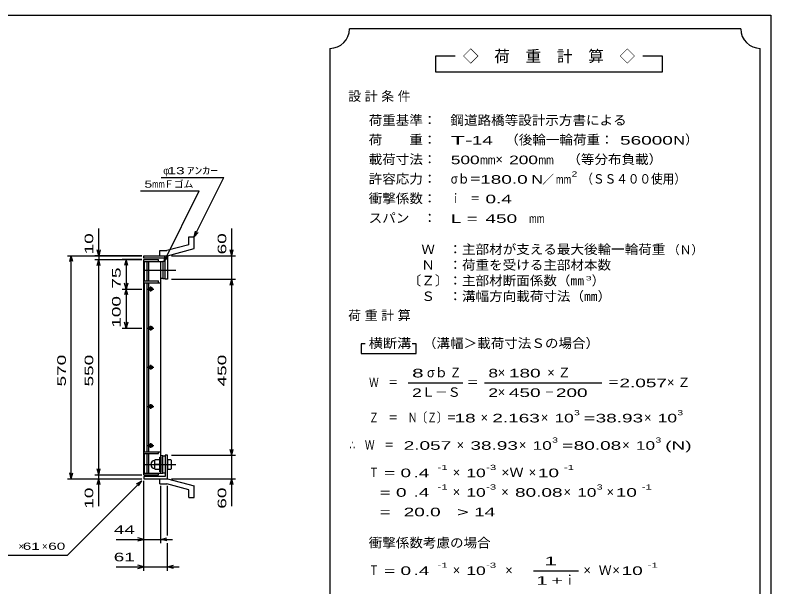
# Model space of a CAD drawing. Units: millimetres, scale not verified. Extents: x -1820 to 1731, y -1282 to 1054.
# Drawn here: x -201 to 1731, y -408 to 1054 of the extents above; entities that cross this region are included whole.
import ezdxf
from ezdxf.enums import TextEntityAlignment as Align

# ---------------------------------------------------------------- set-up
doc = ezdxf.new("R2010")
doc.units = ezdxf.units.MM
doc.header["$LTSCALE"] = 10
doc.linetypes.add('CHAIN', pattern=[18.5, 12, -1.5, 3.5, -1.5])
for name, color, linetype, lineweight in [('0_2', 150, 'Continuous', 25), ('16', 3, 'Continuous', 25), ('19', 6, 'Continuous', 25), ('22', 2, 'Continuous', 25)]:
    doc.layers.add(name, color=color, linetype=linetype, lineweight=lineweight)
doc.styles.add('ベクトル', font='')
doc.styles.get('ベクトル').set_extended_font_data('ベクトル')

msp = doc.modelspace()

# ---------------------------------------------------------------- linework, layer by layer
at = {"layer": '0_2'}
for p, q in [((-1729, 1053.5), (1731, 1053.5)), ((1731, 1053.5), (1731, -1146.5))]:
    msp.add_line(p, q, dxfattribs=at)
at = {"layer": '16'}
for p, q in [((128, 428.5), (166, 428.5)), ((128, 424), (128, 428.5)), ((166, 424), (166, 428.5)), ((128, 424), (166, 424)), ((128, -117), (128, 424)), ((128, 424), (172, 424)), ((130, 374), (130, 424)), ((137, 374), (137, 424)), ((141, 374), (141, 424)), ((172, -117), (172, 424)), ((172, 424), (177, 424)), ((177, 424), (177, 380)), ((183, 424), (177, 424)), ((183, 380), (183, 424)), ((128, 369.5), (128, 374)), ((128, 374), (166, 374)), ((128, 369.5), (172, 369.5)), ((130, -62.5), (130, 369.5)), ((137, -62.5), (137, 369.5)), ((141, -62.5), (141, 369.5)), ((166, 369.5), (166, 374)), ((177, 380), (172, 380)), ((177, 380), (183, 380)), ((138, 353.5), (154, 353.5)), ((144, 356.5), (148, 356.5)), ((144, 350.5), (148, 350.5)), ((146, 347.5), (146, 359.5)), ((138, 253.5), (154, 253.5)), ((144, 256.5), (148, 256.5)), ((146, 247.5), (146, 259.5)), ((144, 250.5), (148, 250.5)), ((144, 156.5), (148, 156.5)), ((146, 147.5), (146, 159.5)), ((138, 153.5), (154, 153.5)), ((144, 150.5), (148, 150.5)), ((146, 47.5), (146, 59.5)), ((138, 53.5), (154, 53.5)), ((144, 56.5), (148, 56.5)), ((144, 50.5), (148, 50.5)), ((138, -46.5), (154, -46.5)), ((144, -43.5), (148, -43.5)), ((144, -49.5), (148, -49.5)), ((146, -52.5), (146, -40.5)), ((128, -67), (128, -62.5)), ((128, -62.5), (172, -62.5)), ((128, -67), (166, -67)), ((130, -117), (130, -67)), ((137, -117), (137, -67)), ((141, -117), (141, -67)), ((166, -67), (166, -62.5)), ((169, -113.5), (169, -76.5)), ((169, -76.5), (172, -76.5)), ((177, -73), (172, -73)), ((172, -76.5), (172, -113.5)), ((177, -117), (177, -73)), ((177, -73), (183, -73)), ((183, -73), (183, -117)), ((158, -83), (156, -85)), ((156, -85), (156, -105)), ((156, -93), (158, -95)), ((158, -95), (156, -97)), ((167, -83), (158, -83)), ((167, -95), (158, -95)), ((169, -85), (167, -83)), ((167, -95), (169, -93)), ((169, -97), (167, -95)), ((156, -105), (158, -107)), ((158, -107), (167, -107)), ((167, -107), (169, -105)), ((172, -113.5), (169, -113.5)), ((128, -117), (166, -117)), ((128, -121.5), (128, -117)), ((128, -117), (172, -117)), ((128, -121.5), (166, -121.5)), ((166, -121.5), (166, -117)), ((172, -117), (177, -117)), ((183, -117), (177, -117))]:
    msp.add_line(p, q, dxfattribs=at)
at = {"layer": '16', "linetype": 'CHAIN'}
for p, q in [((129, 402), (210, 402)), ((129, -95), (210, -95))]:
    msp.add_line(p, q, dxfattribs=at)
at = {"layer": '16'}
for centre, radius, start, end in [((144, 353.5), 3, 90, 270), ((146, 353.5), 4, 46.6, 133.4), ((146, 353.5), 4, 226.6, 313.4), ((148, 353.5), 3, 270, 90), ((144, 253.5), 3, 90, 270), ((146, 253.5), 4, 46.6, 133.4), ((148, 253.5), 3, 270, 90), ((146, 253.5), 4, 226.6, 313.4), ((144, 153.5), 3, 90, 270), ((146, 153.5), 4, 46.6, 133.4), ((148, 153.5), 3, 270, 90), ((146, 153.5), 4, 226.6, 313.4), ((144, 53.5), 3, 90, 270), ((146, 53.5), 4, 46.6, 133.4), ((146, 53.5), 4, 226.6, 313.4), ((148, 53.5), 3, 270, 90), ((144, -46.5), 3, 90, 270), ((146, -46.5), 4, 46.6, 133.4), ((146, -46.5), 4, 226.6, 313.4), ((148, -46.5), 3, 270, 90), ((156, -95), 10, 90, 270)]:
    msp.add_arc(centre, radius, start, end, dxfattribs=at)
at = {"layer": '19'}
for p, q in [((243.61, 486.62), (256.61, 486.62)), ((243.61, 466.6), (243.61, 486.62)), ((256.61, 456.62), (256.61, 486.62)), ((243.61, 466.6), (187.28, 451.51)), ((168.99, 451.51), (187.28, 451.51)), ((168.99, 438.51), (168.99, 451.51)), ((189, 438.5), (256.61, 456.62)), ((128, 432.5), (128, 438.5)), ((128, 438.5), (189, 438.5)), ((183, 432.5), (128, 432.5)), ((169, 438.5), (189, 438.5)), ((183, 378.5), (183, 432.5)), ((189, 438.5), (189, 378.5)), ((189, 378.5), (183, 378.5)), ((189, -71.5), (183, -71.5)), ((183, -71.5), (183, -125.5)), ((189, -131.5), (189, -71.5)), ((197, -83), (189, -83)), ((189, -83), (189, -107)), ((189, -95), (197, -95)), ((199, -85), (197, -83)), ((199, -93), (197, -95)), ((197, -95), (199, -97)), ((199, -105), (199, -85)), ((189, -107), (197, -107)), ((197, -107), (199, -105)), ((128, -125.5), (128, -131.5)), ((183, -125.5), (128, -125.5)), ((128, -131.5), (189, -131.5)), ((168.99, -144.51), (168.99, -131.51)), ((169, -131.5), (189, -131.5)), ((189, -131.5), (256.61, -149.62)), ((168.99, -144.51), (187.28, -144.51)), ((243.61, -159.6), (187.28, -144.51)), ((256.61, -179.62), (256.61, -149.62)), ((243.61, -179.62), (243.61, -159.6)), ((243.61, -179.62), (256.61, -179.62))]:
    msp.add_line(p, q, dxfattribs=at)
at = {"layer": '22', "color": 4}
for p, q in [((1654, 1018.5), (654, 1018.5)), ((604, 968.5), (604, -581.5)), ((1704, -581.5), (1704, 968.5)), ((924, 948.5), (874, 948.5)), ((874, 948.5), (874, 908.5)), ((1454, 948.5), (1404, 948.5)), ((1454, 908.5), (1454, 948.5)), ((874, 908.5), (1454, 908.5)), ((173, 638.5), (333, 638.5)), ((257, 486.5), (333, 638.5)), ((120, 604), (270, 604)), ((180, 424), (270, 604)), ((13, 438.5), (13, 508.5)), ((353, 438.5), (353, 508.5)), ((257, 486.5), (260, 501.1)), ((257, 486.5), (267, 497.5)), ((13, 438.5), (9, 453.5)), ((17, 453.5), (13, 438.5)), ((353, 438.5), (349, 453.5)), ((353, 438.5), (357, 453.5)), ((-67, 438.5), (123, 438.5)), ((-61, 423.5), (-57, 438.5)), ((-53, 423.5), (-57, 438.5)), ((-57, -131.5), (-57, 438.5)), ((123, 438.5), (3, 438.5)), ((3, 428.5), (123, 428.5)), ((9, 413.5), (13, 428.5)), ((13, 438.5), (13, 428.5)), ((17, 413.5), (13, 428.5)), ((13, -121.5), (13, 428.5)), ((123, 428.5), (73, 428.5)), ((83, 428.5), (79, 413.5)), ((87, 413.5), (83, 428.5)), ((83, 428.5), (83, 353.5)), ((180, 424), (183, 438.6)), ((180, 424), (190, 435)), ((199, 438.5), (363, 438.5)), ((353, 378.5), (353, 438.5)), ((83, 353.5), (79, 368.5)), ((87, 368.5), (83, 353.5)), ((199, 378.5), (363, 378.5)), ((349, 363.5), (353, 378.5)), ((357, 363.5), (353, 378.5)), ((353, -71.5), (353, 378.5)), ((73, 353.5), (123, 353.5)), ((83, 353.5), (79, 338.5)), ((87, 338.5), (83, 353.5)), ((83, 353.5), (83, 253.5)), ((73, 253.5), (123, 253.5)), ((83, 253.5), (79, 268.5)), ((87, 268.5), (83, 253.5)), ((694, 213.5), (684, 213.5)), ((684, 213.5), (684, 188.5)), ((824, 213.5), (814, 213.5)), ((824, 188.5), (824, 213.5)), ((684, 188.5), (824, 188.5)), ((804, 113.5), (944, 113.5)), ((999, 113.5), (1299, 113.5)), ((353, -71.5), (349, -56.5)), ((353, -71.5), (357, -56.5)), ((199, -71.5), (363, -71.5)), ((353, -131.5), (353, -71.5)), ((13, -121.5), (9, -106.5)), ((13, -121.5), (17, -106.5)), ((-67, -131.5), (123, -131.5)), ((-57, -131.5), (-61, -116.5)), ((-57, -131.5), (-53, -116.5)), ((3, -121.5), (123, -121.5)), ((3, -131.5), (123, -131.5)), ((9, -146.5), (13, -131.5)), ((13, -131.5), (13, -121.5)), ((17, -146.5), (13, -131.5)), ((13, -201.5), (13, -131.5)), ((199, -131.5), (363, -131.5)), ((349, -146.5), (353, -131.5)), ((357, -146.5), (353, -131.5)), ((353, -201.5), (353, -131.5)), ((-67, -326.5), (123, -136.5)), ((110, -144.5), (123, -136.5)), ((115, -149.5), (123, -136.5)), ((128, -296.5), (128, -136.5)), ((128, -366.5), (128, -136.5)), ((172, -296.5), (172, -149.5)), ((189, -276.5), (189, -149.5)), ((58, -286.5), (128, -286.5)), ((128, -286.5), (113, -282.5)), ((113, -290.5), (128, -286.5)), ((128, -286.5), (172, -286.5)), ((172, -286.5), (187, -282.5)), ((187, -290.5), (172, -286.5)), ((172, -286.5), (202, -286.5)), ((189, -366.5), (189, -296.5)), ((-267, -326.5), (-67, -326.5)), ((58, -356.5), (128, -356.5)), ((128, -356.5), (113, -352.5)), ((113, -360.5), (128, -356.5)), ((128, -356.5), (189, -356.5)), ((189, -356.5), (204, -352.5)), ((204, -360.5), (189, -356.5)), ((189, -356.5), (219, -356.5)), ((1124, -366.5), (1239, -366.5))]:
    msp.add_line(p, q, dxfattribs=at)
for centre, start, end in [((604, 1018.5), 270, 0), ((1704, 1018.5), 180, 270)]:
    msp.add_arc(centre, 50, start, end, dxfattribs=at)

# ---------------------------------------------------------------- texts
at = {"layer": '22', "style": 'ベクトル'}
for s, height, p in [('◇\u3000荷\u3000重\u3000計\u3000算\u3000◇', 29.33, (944, 948.5)), ('）', 24.19, (1512, 735)), ('×', 24.19, (1027, 685)), ('φ', 18.33, (178, 656)), ('／', 21.99, (1146.5, 633.5)), ('Ｆゴム', 18.33, (180, 621.5)), ('（Ｎ）', 21.99, (1468, 453.5)), ('）', 24.19, (1273, 375)), ('σｂ', 24.19, (852, 140)), ('×', 24.19, (1033, 140)), ('Ｌ－Ｓ', 24.19, (839, 90)), ('×', 24.19, (1033, 90)), ('×', 24.19, (989, 25)), ('×', 24.19, (1143, 25)), ('×', 24.19, (1407, 25)), ('×', 24.19, (928, -45)), ('×', 24.19, (1087, -45)), ('×', 24.19, (1351, -45)), ('×', 24.19, (918, -115)), ('×', 24.19, (1112, -115)), ('×', 24.19, (918, -165)), ('×', 24.19, (1042, -165)), ('×', 24.19, (1201, -165)), ('×', 24.19, (1311, -165)), ('×', 18.33, (-192, -304)), ('×', 18.33, (-132, -304)), ('×', 24.19, (918, -365)), ('×', 24.19, (1052, -365)), ('×', 24.19, (1252, -365)), ('Ｗ', 24.19, (1291, -365)), ('×', 24.19, (1326, -365)), ('ｉ', 24.19, (1200.5, -390))]:
    msp.add_text(s, height=height, dxfattribs=at).set_placement(p, align=Align.MIDDLE_LEFT)
for s, height, width, p in [('荷重基準：\u3000', 24.19, 1.05, (703, 785)), ('鋼道路橋等設計示方書による', 24.19, 1.05, (912, 785)), ('荷\u3000\u3000重：\u3000', 24.19, 1.05, (703, 735)), ('T-', 21.99, 2, (913, 733.5)), (' 14 ', 21.99, 1.65, (953, 733.5)), ('（後輪一輪荷重：', 24.19, 1.05, (1052, 735)), (' 56000', 21.99, 1.65, (1332, 733.5)), ('N', 21.99, 1.4, (1482, 733.5)), ('載荷寸法：\u3000', 24.19, 1.05, (703, 685)), ('\u3000（等分布負載）', 24.19, 1.05, (1176, 685)), ('500', 21.99, 1.5, (913, 683.5)), ('mm', 21.99, 0.8, (988, 683.5)), ('200', 21.99, 1.5, (1062, 683.5)), ('mm', 21.99, 0.8, (1137, 683.5)), (' 13 ', 18.33, 1.6, (178, 656)), ('ｱﾝｶｰ', 18.33, 1.6, (238, 656)), ('許容応力：\u3000', 24.19, 1.05, (703, 635)), ('σｂ＝', 24.19, 0.9, (913, 635)), ('180.0', 21.99, 1.65, (988, 633.5)), ('N', 21.99, 1.4, (1119, 633.5)), ('mm', 21.99, 0.8, (1181.5, 633.5)), ('2', 13.2, 1.5, (1221.5, 647.5)), ('（ＳＳ４００使用）', 24.19, 0.9, (1246.5, 635)), ('5', 18.33, 1.45, (130, 621.5)), ('mm', 18.33, 0.75, (150, 621.5)), ('衝撃係数：\u3000', 24.19, 1.05, (703, 585)), ('ｉ\u3000＝', 24.19, 0.75, (913, 585)), (' 0.4', 21.99, 1.65, (988, 583.5)), ('スパン\u3000：\u3000', 24.19, 1.05, (703, 535)), ('L =', 21.99, 1.65, (913, 533.5)), (' 450 ', 21.99, 1.65, (988, 533.5)), ('mm', 21.99, 0.8, (1113, 533.5)), ('\u3000Ｗ\u3000：主部材が支える最大後輪一輪荷重', 24.19, 1.05, (803, 455)), ('\u3000Ｎ\u3000：荷重を受ける主部材本数', 24.19, 1.05, (803, 415)), ('〔Ｚ〕：主部材断面係数（㎜', 24.19, 1.05, (803, 375)), ('3', 11, 1.8, (1258, 381)), ('\u3000Ｓ\u3000：溝幅方向載荷寸法（㎜）', 24.19, 1.05, (803, 335)), ('横断溝', 24.19, 1.1, (703, 215)), ('\u3000（溝幅＞載荷寸法Ｓの場合）', 24.19, 1.05, (807, 215)), ('8', 21.99, 1.8, (814, 138.5)), ('Ｚ', 24.19, 0.9, (910, 140)), ('8', 21.99, 1.5, (1009, 138.5)), (' 180 ', 21.99, 1.65, (1048, 138.5)), ('Ｗ\u3000＝', 24.19, 0.75, (704, 115)), ('＝', 24.19, 0.9, (954, 115)), ('＝', 24.19, 0.9, (1314, 115)), ('2.057', 21.99, 1.65, (1344, 113.5)), ('2', 21.99, 1.5, (814, 88.5)), ('2', 21.99, 1.5, (1009, 88.5)), (' 450 ', 21.99, 1.65, (1048, 88.5)), (' 200 ', 21.99, 1.65, (1168, 88.5)), ('－', 24.19, 0.75, (1153, 90)), ('Ｚ\u3000＝\u3000Ｎ〔Ｚ〕＝', 24.19, 0.75, (704, 25)), ('3', 13.2, 1.5, (1228, 37.5)), ('3', 13.2, 1.5, (1492, 37.5)), (' 18 ', 21.99, 1.65, (909, 23.5)), ('2.163', 21.99, 1.65, (1019, 23.5)), ('10', 21.99, 1.5, (1178, 23.5)), ('=', 21.99, 1.7, (1253, 23.5)), ('38.93', 21.99, 1.65, (1283, 23.5)), ('10', 21.99, 1.5, (1442, 23.5)), ('∴\u3000Ｗ\u3000＝', 24.19, 0.75, (654, -45)), (' 2.057', 21.99, 1.65, (779, -46.5)), ('38.93', 21.99, 1.65, (963, -46.5)), ('10', 21.99, 1.5, (1122, -46.5)), ('3', 13.2, 1.5, (1172, -32.5)), ('80.08', 21.99, 1.65, (1227, -46.5)), ('10', 21.99, 1.5, (1386, -46.5)), ('3', 13.2, 1.5, (1436, -32.5)), ('(N)', 21.99, 1.65, (1461, -46.5)), ('=', 21.99, 1.7, (1197, -46.5)), ('-1', 13.2, 1.65, (879, -102.5)), ('-3', 13.2, 1.65, (1003, -102.5)), ('-1', 13.2, 1.65, (1202, -102.5)), ('Ｔ', 24.19, 0.75, (704, -115)), (' = 0', 21.99, 1.65, (729, -116.5)), (' .4 ', 21.99, 1.65, (804, -116.5)), ('10', 21.99, 1.5, (953, -116.5)), ('×Ｗ', 24.19, 1.1, (1042, -115)), (' 10 ', 21.99, 1.65, (1122, -116.5)), ('-1', 13.2, 1.65, (879, -152.5)), ('-3', 13.2, 1.65, (1003, -152.5)), ('3', 13.2, 1.5, (1286, -152.5)), ('-1', 13.2, 1.65, (1401, -152.5)), ('  = 0', 21.99, 1.65, (704, -166.5)), (' .4 ', 21.99, 1.65, (804, -166.5)), ('10', 21.99, 1.5, (953, -166.5)), ('80.08', 21.99, 1.65, (1077, -166.5)), ('10', 21.99, 1.5, (1236, -166.5)), (' 10 ', 21.99, 1.65, (1321, -166.5)), ('  =', 21.99, 1.65, (704, -216.5)), (' 20.0', 21.99, 1.65, (779, -216.5)), ('>', 21.99, 1.7, (929, -216.5)), (' 14 ', 21.99, 1.65, (959, -216.5)), (' 44 ', 21.99, 1.65, (38, -261.5)), ('衝撃係数考慮の場合', 24.19, 1.05, (703, -295)), (' 61 ', 18.33, 1.6, (-192, -304)), (' 60 ', 18.33, 1.6, (-127, -304)), (' 61 ', 21.99, 1.65, (38, -331.5)), ('-1', 13.2, 1.65, (879, -352.5)), ('-3', 13.2, 1.65, (1003, -352.5)), ('-1', 13.2, 1.65, (1416, -352.5)), ('Ｔ', 24.19, 0.75, (704, -365)), (' = 0', 21.99, 1.65, (729, -366.5)), (' .4 ', 21.99, 1.65, (804, -366.5)), ('10', 21.99, 1.5, (953, -366.5)), (' 10 ', 21.99, 1.65, (1336, -366.5))]:
    msp.add_text(s, height=height, dxfattribs=dict(at, width=width)).set_placement(p, align=Align.MIDDLE_LEFT)
at = {"layer": '22', "style": 'ベクトル', "width": 1.65}
for s, p in [(' 10 ', (-12, 428.5)), (' 60 ', (328, 428.5)), (' 75 ', (58, 341)), (' 100 ', (58, 241)), (' 570 ', (-82, 91)), (' 550 ', (-12, 91)), (' 450 ', (328, 91)), (' 10 ', (-12, -221.5)), (' 60 ', (328, -221.5))]:
    msp.add_text(s, height=21.99, rotation=90, dxfattribs=at).set_placement(p, align=Align.MIDDLE_LEFT)
at = {"layer": '22', "attachment_point": 4, "style": 'ベクトル'}
for s, insert, char_height in [('\\T1.28;設計条件', (650.5, 845), 24.19), ('\\T1.28;荷重計算', (650.5, 285), 24.19), ('\\T1.42;×Ｚ', (1159.5, 140), 24.19), ('\\T1.42;×Ｚ', (1465.5, 115), 24.19), ('\\T1.25;\\W2;\\~1\\~', (1131.5, -341.5), 21.99), ('\\T1.33;\\W1.75;1+', (1131.5, -391.5), 21.99)]:
    msp.add_mtext(s, dxfattribs=dict(at, insert=insert, char_height=char_height))

doc.saveas('drawing.dxf')
